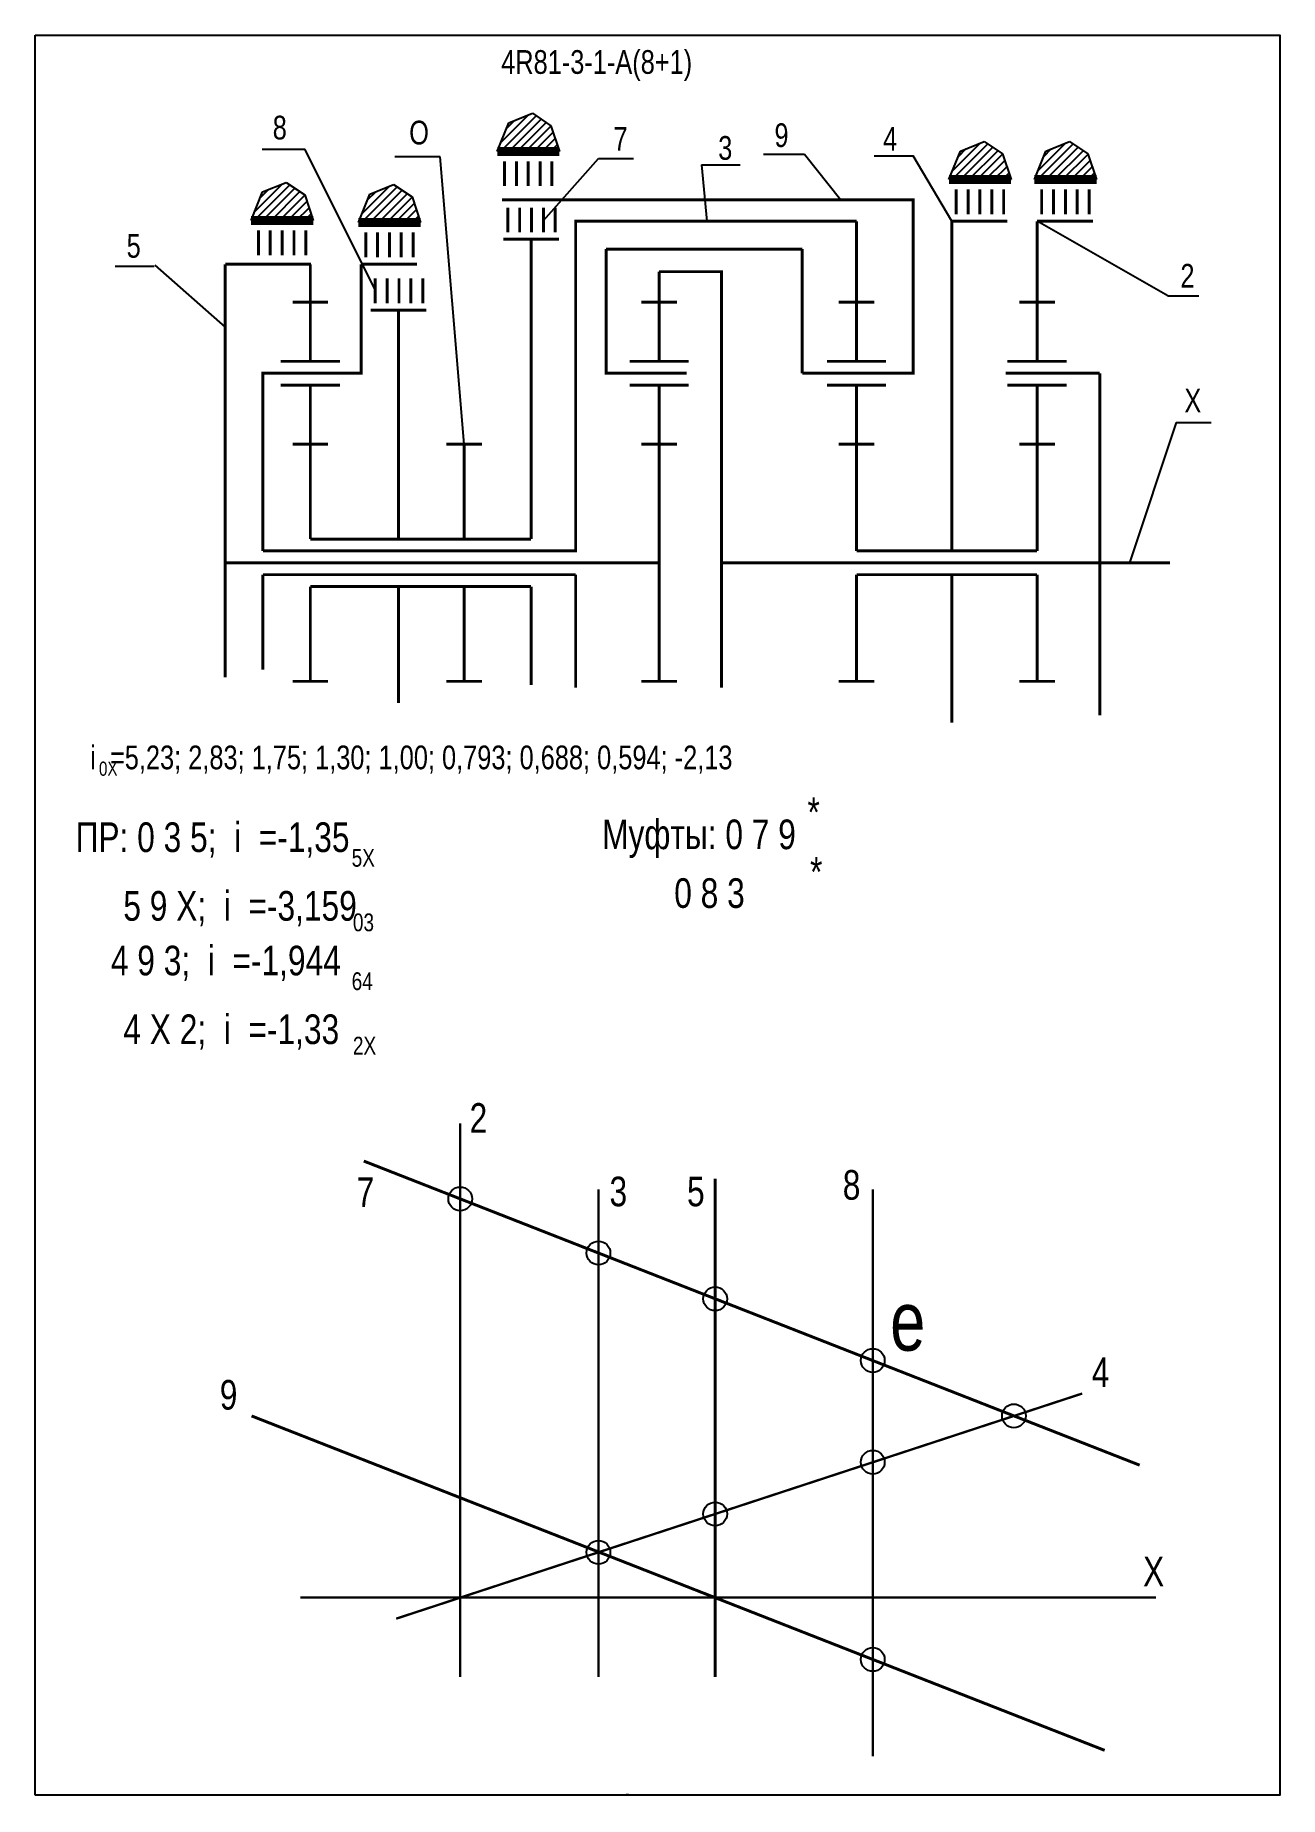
# Model space of a CAD drawing. Extents: x -352 to -142, y 153 to 450.
import ezdxf

# ---------------------------------------------------------------- set-up
doc = ezdxf.new("R2010")
doc.units = 0
doc.header["$LTSCALE"] = 15
doc.layers.get('0').update_dxf_attribs({"linetype": 'CONTINUOUS'})
doc.layers.add('DIM', color=92, linetype='CONTINUOUS')
doc.layers.add('MAIN', color=5, linetype='CONTINUOUS')
doc.styles.add('AMK', font='amk.shx', dxfattribs={"width": 0.8})

msp = doc.modelspace()

# ---------------------------------------------------------------- hatches: boundary and pattern name
at = {"layer": 'DIM'}
h = msp.add_hatch(dxfattribs=at)
h.set_pattern_fill('_USER', color=0, angle=45, style=0, pattern_type=0)
h.set_pattern_definition([(45, (-22.2348, 4.5637), (-0.7071068, 0.7071068), [])])
h.paths.add_polyline_path([(-272.53, 435.08), (-274.47, 430.26), (-263.98, 430.26), (-265.43, 434.58), (-268.54, 436.7)])
h = msp.add_hatch(dxfattribs=at)
h.set_pattern_fill('_USER', color=0, angle=45, style=0, pattern_type=0)
h.set_pattern_definition([(45, (53.9837, -0.1914), (-0.7071068, 0.7071068), [])])
h.paths.add_polyline_path([(-196.31, 430.33), (-198.26, 425.51), (-187.76, 425.51), (-189.21, 429.83), (-192.32, 431.95)])
h = msp.add_hatch(dxfattribs=at)
h.set_pattern_fill('_USER', color=0, angle=45, style=0, pattern_type=0)
h.set_pattern_definition([(45, (68.3955, -0.1914), (-0.7071068, 0.7071068), [])])
h.paths.add_polyline_path([(-181.9, 430.33), (-183.84, 425.51), (-173.35, 425.51), (-174.8, 429.83), (-177.91, 431.95)])
h = msp.add_hatch(dxfattribs=at)
h.set_pattern_fill('_USER', color=0, angle=45, style=0, pattern_type=0)
h.set_pattern_definition([(45, (-63.7647, -7.1031), (-0.7071068, 0.7071068), [])])
h.paths.add_polyline_path([(-314.06, 423.42), (-316, 418.6), (-305.51, 418.6), (-306.96, 422.92), (-310.07, 425.03)])
h = msp.add_hatch(dxfattribs=at)
h.set_pattern_fill('_USER', color=0, angle=45, style=0, pattern_type=0)
h.set_pattern_definition([(45, (-45.6556, -7.4509), (-0.7071068, 0.7071068), [])])
h.paths.add_polyline_path([(-295.95, 423.07), (-297.9, 418.25), (-287.4, 418.25), (-288.85, 422.57), (-291.96, 424.69)])

# ---------------------------------------------------------------- linework, layer by layer
at = {"const_width": 0.4}
for points in [[(-280.72, 266.24), (-280.72, 172.82)], [(-257.4, 255.14), (-257.4, 172.82)], [(-211.1, 255.14), (-211.1, 159.45)], [(-291.52, 182.67), (-175.77, 220.66)]]:
    msp.add_lwpolyline(points, dxfattribs=at)
at = {"layer": 'DIM', "color": 0}
for p, q in [((-274.47, 430.26), (-272.53, 435.08)), ((-272.53, 435.08), (-268.54, 436.7)), ((-268.54, 436.7), (-265.43, 434.58)), ((-265.43, 434.58), (-263.98, 430.26)), ((-196.31, 430.33), (-192.32, 431.95)), ((-192.32, 431.95), (-189.21, 429.83)), ((-181.9, 430.33), (-177.91, 431.95)), ((-177.91, 431.95), (-174.8, 429.83)), ((-306.88, 430.59), (-314.14, 430.59)), ((-295.05, 406.93), (-306.88, 430.59)), ((-284.13, 429.36), (-291.74, 429.36)), ((-280.06, 380.84), (-284.13, 429.36)), ((-273.22, 430.07), (-266.31, 430.07)), ((-266.69, 418.61), (-257.39, 429.06)), ((-257.39, 429.06), (-251.48, 429.06)), ((-229.55, 429.78), (-222.64, 429.78)), ((-222.64, 429.78), (-216.5, 422.1)), ((-210.85, 429.49), (-204.28, 429.49)), ((-197.79, 418.49), (-204.28, 429.49)), ((-198.26, 425.51), (-196.31, 430.33)), ((-189.21, 429.83), (-187.76, 425.51)), ((-183.84, 425.51), (-181.9, 430.33)), ((-174.8, 429.83), (-173.35, 425.51)), ((-240.02, 428), (-239.11, 418.49)), ((-240.02, 428), (-233.46, 428)), ((-197, 425.32), (-190.09, 425.32)), ((-182.59, 425.32), (-175.68, 425.32)), ((-316, 418.6), (-314.06, 423.42)), ((-314.06, 423.42), (-310.07, 425.03)), ((-310.07, 425.03), (-306.96, 422.92)), ((-306.96, 422.92), (-305.51, 418.6)), ((-297.9, 418.25), (-295.95, 423.07)), ((-295.95, 423.07), (-291.96, 424.69)), ((-291.96, 424.69), (-288.85, 422.57)), ((-288.85, 422.57), (-287.4, 418.25)), ((-161.3, 405.9), (-183.38, 418.49)), ((-338.96, 410.9), (-332.39, 410.9)), ((-332.26, 411.05), (-320.36, 400.6)), ((-161.3, 405.9), (-156.11, 405.9)), ((-159.92, 384.5), (-167.79, 360.84)), ((-159.92, 384.5), (-154.01, 384.5))]:
    msp.add_line(p, q, dxfattribs=at)
for points, const_width in [([(-208.85, 392.84), (-204.28, 392.84), (-204.28, 422.1), (-273.67, 422.1)], 0.5), ([(-271.29, 362.84), (-261.24, 362.84), (-261.24, 418.49), (-213.85, 418.49)], 0.5), ([(-197.79, 418.49), (-197.79, 362.84)], 0.5), ([(-268.75, 415.43), (-268.75, 364.84)], 0.5), ([(-256.1, 413.79), (-223.01, 413.79)], 0.5), ([(-251.75, 392.84), (-256.1, 392.84), (-256.1, 413.79)], 0.5), ([(-223.01, 392.84), (-223.01, 413.79)], 0.5), ([(-320.36, 341.5), (-320.36, 411.23)], 0.5), ([(-305.88, 411.23), (-320.36, 411.23)], 0.5), ([(-301.01, 392.84), (-297.43, 392.84), (-297.43, 411.23)], 0.5), ([(-247.15, 409.97), (-236.64, 409.97), (-236.64, 339.76)], 0.5), ([(-291.12, 403.47), (-291.12, 364.84)], 0.5), ([(-310.26, 392.84), (-314.01, 392.84), (-314.01, 362.84)], 0.5), ([(-218.46, 392.84), (-223.01, 392.84)], 0.5), ([(-178.38, 392.84), (-172.8, 392.84)], 0.5), ([(-172.8, 392.84), (-172.8, 335.11)], 0.5), ([(-314.01, 362.84), (-271.29, 362.84)], 0.5), ([(-306.01, 364.84), (-268.75, 364.84)], 0.5), ([(-213.85, 362.84), (-183.38, 362.84)], 0.5), ([(-320.36, 360.84), (-247.15, 360.84)], 0.5), ([(-236.64, 360.84), (-223.01, 360.84)], 0.5), ([(-223.01, 360.84), (-160.97, 360.84)], 0.5), ([(-314.01, 358.84), (-261.24, 358.84)], 0.5), ([(-314.01, 358.84), (-314.01, 342.8)], 0.5), ([(-306.01, 356.84), (-268.75, 356.84)], 0.5), ([(-291.12, 356.84), (-291.12, 337.21)], 0.5), ([(-268.75, 356.84), (-268.75, 340.2)], 0.5), ([(-261.24, 358.84), (-261.24, 339.76)], 0.5), ([(-213.85, 358.84), (-183.38, 358.84)], 0.5), ([(-197.79, 358.84), (-197.79, 333.85)], 0.5), ([(-166.07, 208.57), (-296.99, 259.89)], 0.5), ([(-237.7, 256.94), (-237.7, 172.82)], 0.5), ([(-171.98, 160.45), (-315.93, 216.88)], 0.5), ([(-307.72, 186.22), (-163.31, 186.22)], 0.4), ([(-252.52, 153.13), (-252.52, 152.87)], 0.5)]:
    msp.add_lwpolyline(points, dxfattribs=dict(at, const_width=const_width))
msp.add_lwpolyline([(-223.01, 360.84, 0.5, 0.5, 0), (-170.98, 360.84, 0.5, 0.5, 0)], format="xyseb", dxfattribs=at)
for centre in [(-280.72, 253.51), (-257.4, 244.37), (-237.7, 236.65), (-211.1, 226.22), (-187.29, 216.88), (-211.1, 209.07), (-237.7, 200.34), (-257.4, 193.87), (-211.1, 175.79)]:
    msp.add_circle(centre, 2, dxfattribs=at)
at = {"layer": 'MAIN'}
for points in [[(-352.43, 152.87), (-352.43, 449.87)], [(-352.43, 449.87), (-142.43, 449.87), (-142.43, 152.87), (-352.43, 152.87)]]:
    msp.add_lwpolyline(points, dxfattribs=at)
at = {"layer": 'MAIN', "color": 0}
for points, const_width in [([(-274.47, 430.26), (-263.98, 430.26)], 1.5), ([(-265.24, 428.61), (-265.24, 424.41)], 0.5), ([(-198.26, 425.51), (-187.76, 425.51)], 1.5), ([(-183.84, 425.51), (-173.35, 425.51)], 1.5), ([(-189.02, 423.86), (-189.02, 419.66)], 0.5), ([(-174.61, 423.86), (-174.61, 419.66)], 0.5), ([(-316, 418.6), (-305.51, 418.6)], 1.5), ([(-264.69, 420.79), (-264.69, 416.6)], 0.5), ([(-306.77, 416.95), (-306.77, 412.75)], 0.5), ([(-297.9, 418.25), (-287.4, 418.25)], 1.5), ([(-288.66, 416.6), (-288.66, 412.4)], 0.5), ([(-213.85, 404.84), (-213.85, 418.49)], 0.5), ([(-197.79, 418.49), (-188.38, 418.49)], 0.5), ([(-183.38, 418.49), (-173.97, 418.49)], 0.5), ([(-183.38, 394.84), (-183.38, 418.49)], 0.5), ([(-273.45, 415.43), (-264.04, 415.43)], 0.5), ([(-306.01, 404.84), (-306.01, 411.23)], 0.5), ([(-297.43, 411.23), (-288.02, 411.23)], 0.5), ([(-247.15, 404.84), (-247.15, 409.97)], 0.5), ([(-287.05, 408.84), (-287.05, 404.64)], 0.5), ([(-306.01, 404.84), (-309.01, 404.84)], 0.5), ([(-306.01, 394.84), (-306.01, 404.84)], 0.5), ([(-306.01, 404.84), (-303.01, 404.84)], 0.5), ([(-247.15, 404.84), (-250.15, 404.84)], 0.5), ([(-247.15, 394.84), (-247.15, 404.84)], 0.5), ([(-247.15, 404.84), (-244.15, 404.84)], 0.5), ([(-213.85, 404.84), (-216.85, 404.84)], 0.5), ([(-213.85, 394.84), (-213.85, 404.84)], 0.5), ([(-213.85, 404.84), (-210.85, 404.84)], 0.5), ([(-183.38, 404.84), (-186.38, 404.84)], 0.5), ([(-183.38, 404.84), (-180.38, 404.84)], 0.5), ([(-295.82, 403.47), (-286.41, 403.47)], 0.5), ([(-301.01, 392.84), (-310.26, 392.84)], 0.5), ([(-242.52, 392.84), (-251.75, 392.84)], 0.5), ([(-208.85, 392.84), (-218.46, 392.84)], 0.5), ([(-178.38, 392.84), (-188.68, 392.84)], 0.5), ([(-306.01, 390.84), (-311.01, 390.84)], 0.5), ([(-306.01, 380.84), (-306.01, 390.84), (-301.01, 390.84)], 0.5), ([(-247.15, 390.84), (-252.15, 390.84)], 0.5), ([(-247.15, 380.84), (-247.15, 390.84), (-242.15, 390.84)], 0.5), ([(-213.85, 390.84), (-218.85, 390.84)], 0.5), ([(-213.85, 380.84), (-213.85, 390.84), (-208.85, 390.84)], 0.5), ([(-183.38, 390.84), (-188.38, 390.84)], 0.5), ([(-183.38, 380.84), (-183.38, 390.84), (-178.38, 390.84)], 0.5), ([(-306.01, 380.84), (-309.01, 380.84)], 0.5), ([(-306.01, 364.84), (-306.01, 380.84)], 0.5), ([(-306.01, 380.84), (-303.01, 380.84)], 0.5), ([(-280.06, 380.84), (-283.06, 380.84)], 0.5), ([(-280.06, 364.84), (-280.06, 380.84)], 0.5), ([(-280.06, 380.84), (-277.06, 380.84)], 0.5), ([(-247.15, 380.84), (-250.15, 380.84)], 0.5), ([(-247.15, 360.84), (-247.15, 380.84)], 0.5), ([(-247.15, 380.84), (-244.15, 380.84)], 0.5), ([(-213.85, 380.84), (-216.85, 380.84)], 0.5), ([(-213.85, 362.84), (-213.85, 380.84)], 0.5), ([(-213.85, 380.84), (-210.85, 380.84)], 0.5), ([(-183.38, 380.84), (-186.38, 380.84)], 0.5), ([(-183.38, 362.84), (-183.38, 380.84)], 0.5), ([(-183.38, 380.84), (-180.38, 380.84)], 0.5), ([(-247.15, 360.84), (-247.15, 340.84)], 0.5), ([(-306.01, 356.84), (-306.01, 340.84)], 0.5), ([(-280.06, 356.84), (-280.06, 340.84)], 0.5), ([(-213.85, 358.84), (-213.85, 340.84)], 0.5), ([(-183.38, 358.84), (-183.38, 340.84)], 0.5), ([(-306.01, 340.84), (-309.01, 340.84)], 0.5), ([(-306.01, 340.84), (-303.01, 340.84)], 0.5), ([(-280.06, 340.84), (-283.06, 340.84)], 0.5), ([(-280.06, 340.84), (-277.06, 340.84)], 0.5), ([(-247.15, 340.84), (-250.15, 340.84)], 0.5), ([(-247.15, 340.84), (-244.15, 340.84)], 0.5), ([(-213.85, 340.84), (-216.85, 340.84)], 0.5), ([(-213.85, 340.84), (-210.85, 340.84)], 0.5), ([(-183.38, 340.84), (-186.38, 340.84)], 0.5), ([(-183.38, 340.84), (-180.38, 340.84)], 0.5)]:
    msp.add_lwpolyline(points, dxfattribs=dict(at, const_width=const_width))
for points in [[(-273.24, 428.61, 0.5, 0.5, 0), (-273.24, 424.41, 0.5, 0.5, 0)], [(-271.24, 428.61, 0.5, 0.5, 0), (-271.24, 424.41, 0.5, 0.5, 0)], [(-269.24, 428.61, 0.5, 0.5, 0), (-269.24, 424.41, 0.5, 0.5, 0)], [(-267.24, 428.61, 0.5, 0.5, 0), (-267.24, 424.41, 0.5, 0.5, 0)], [(-197.02, 423.86, 0.5, 0.5, 0), (-197.02, 419.66, 0.5, 0.5, 0)], [(-195.02, 423.86, 0.5, 0.5, 0), (-195.02, 419.66, 0.5, 0.5, 0)], [(-193.02, 423.86, 0.5, 0.5, 0), (-193.02, 419.66, 0.5, 0.5, 0)], [(-191.02, 423.86, 0.5, 0.5, 0), (-191.02, 419.66, 0.5, 0.5, 0)], [(-182.61, 423.86, 0.5, 0.5, 0), (-182.61, 419.66, 0.5, 0.5, 0)], [(-180.61, 423.86, 0.5, 0.5, 0), (-180.61, 419.66, 0.5, 0.5, 0)], [(-178.61, 423.86, 0.5, 0.5, 0), (-178.61, 419.66, 0.5, 0.5, 0)], [(-176.61, 423.86, 0.5, 0.5, 0), (-176.61, 419.66, 0.5, 0.5, 0)], [(-272.69, 420.79, 0.5, 0.5, 0), (-272.69, 416.6, 0.5, 0.5, 0)], [(-270.69, 420.79, 0.5, 0.5, 0), (-270.69, 416.6, 0.5, 0.5, 0)], [(-268.69, 420.79, 0.5, 0.5, 0), (-268.69, 416.6, 0.5, 0.5, 0)], [(-266.69, 420.79, 0.5, 0.5, 0), (-266.69, 416.6, 0.5, 0.5, 0)], [(-314.77, 416.95, 0.5, 0.5, 0), (-314.77, 412.75, 0.5, 0.5, 0)], [(-312.77, 416.95, 0.5, 0.5, 0), (-312.77, 412.75, 0.5, 0.5, 0)], [(-310.77, 416.95, 0.5, 0.5, 0), (-310.77, 412.75, 0.5, 0.5, 0)], [(-308.77, 416.95, 0.5, 0.5, 0), (-308.77, 412.75, 0.5, 0.5, 0)], [(-296.66, 416.6, 0.5, 0.5, 0), (-296.66, 412.4, 0.5, 0.5, 0)], [(-294.66, 416.6, 0.5, 0.5, 0), (-294.66, 412.4, 0.5, 0.5, 0)], [(-292.66, 416.6, 0.5, 0.5, 0), (-292.66, 412.4, 0.5, 0.5, 0)], [(-290.66, 416.6, 0.5, 0.5, 0), (-290.66, 412.4, 0.5, 0.5, 0)], [(-295.05, 408.84, 0.5, 0.5, 0), (-295.05, 404.64, 0.5, 0.5, 0)], [(-293.05, 408.84, 0.5, 0.5, 0), (-293.05, 404.64, 0.5, 0.5, 0)], [(-291.05, 408.84, 0.5, 0.5, 0), (-291.05, 404.64, 0.5, 0.5, 0)], [(-289.05, 408.84, 0.5, 0.5, 0), (-289.05, 404.64, 0.5, 0.5, 0)], [(-301.01, 394.84, 0.5, 0.5, 0), (-311.01, 394.84, 0.5, 0.5, 0)], [(-242.15, 394.84, 0.5, 0.5, 0), (-252.15, 394.84, 0.5, 0.5, 0)], [(-208.85, 394.84, 0.5, 0.5, 0), (-218.85, 394.84, 0.5, 0.5, 0)], [(-178.38, 394.84, 0.5, 0.5, 0), (-188.38, 394.84, 0.5, 0.5, 0)]]:
    msp.add_lwpolyline(points, format="xyseb", dxfattribs=at)

# ---------------------------------------------------------------- texts
at = {"layer": 'DIM', "color": 0, "style": 'AMK', "width": 0.8}
for s, height, p in [('4R81-3-1-A(8+1)', 4, (-273.81, 443.35)), ('8', 4, (-312.36, 432.28)), ('O', 4, (-289.33, 431.44)), ('7', 4, (-254.86, 430.36)), ('9', 4, (-227.7, 431)), ('4', 4, (-209.37, 430.37)), ('3', 4, (-237.19, 428.85)), ('5', 4, (-337.01, 412.32)), ('2', 4, (-159.2, 407.28)), ('X', 4, (-158.53, 386.22)), ('i  =5,23; 2,83; 1,75; 1,30; 1,00; 0,793; 0,688; 0,594; -2,13', 4, (-343.15, 326)), ('0X', 2.4, (-341.68, 324.9)), ('*', 5, (-222.12, 316.25)), (' ПР: 0 3 5;  i  =-1,35', 5, (-347.1, 312.04)), ('Муфты: 0 7 9', 5, (-256.78, 312.52)), ('5X', 3, (-299.04, 309.56)), ('*', 5, (-221.69, 306.18)), ('       0 8 3', 5, (-255.01, 302.61)), ('    5 9 X;  i  =-3,159', 5, (-343.51, 300.45)), ('03', 3, (-298.83, 298.67)), ('     4 9 3;  i  =-1,944', 5, (-347.1, 291.23)), ('64', 3, (-299.04, 288.74)), ('    4 X 2;  i  =-1,33', 5, (-343.51, 279.63)), ('2X', 3, (-298.83, 277.86)), ('2', 5, (-279.14, 264.66)), ('7', 5, (-298.21, 252.12)), ('3', 5, (-255.53, 252.26)), ('5', 5, (-242.45, 252.26)), ('8', 5, (-216.17, 253.37)), ('e', 10, (-208.18, 227.89)), ('4', 5, (-174.15, 221.76)), ('9', 5, (-321.29, 217.95)), ('X', 5, (-165.5, 188.14))]:
    msp.add_text(s, height=height, dxfattribs=at).set_placement(p)

doc.saveas('drawing.dxf')
